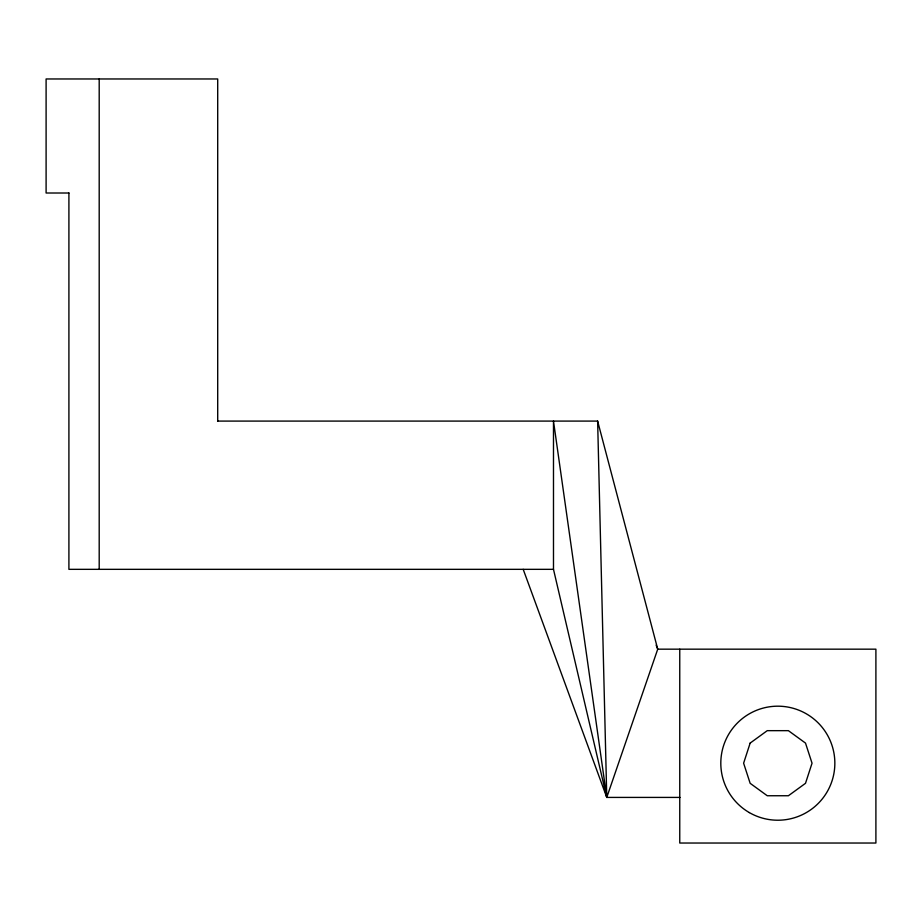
<?xml version="1.0" encoding="UTF-8"?>
<svg xmlns="http://www.w3.org/2000/svg" width="922" height="922" viewBox="0 0 922 922"><rect width="100%" height="100%" fill="white"/><g stroke="black" fill="none" stroke-linecap="round" stroke-linejoin="round"><path stroke-width="1.38" d="M679.987 797.415L606.768 797.415L657.732 649.169L597.629 421.089L217.557 421.089M68.943 193.009L46.1 193.009L46.1 78.969L217.707 78.969L217.707 421.089M597.629 421.089L606.768 797.415L553.488 569.335L68.908 569.335L68.908 193.009M656.141 645.158L657.732 649.169L875.9 649.169L875.9 843.031L679.756 843.031L679.756 649.169M523.2 569.335L606.768 797.415L606.469 794.557M606.768 797.415L553.488 421.089L553.488 569.335M99.196 78.969L99.196 569.335M750.151 743.097L743.616 763.197L750.151 783.308L767.254 795.744L788.402 795.744L805.505 783.308L812.04 763.197L805.505 743.097L788.402 730.662L767.254 730.662L750.151 743.097M749.321 812.582A57.014 57.014 0 0 0 834.848 763.197A57.014 57.014 0 0 0 749.321 713.824A57.014 57.014 0 0 0 749.321 812.582"/></g></svg>
